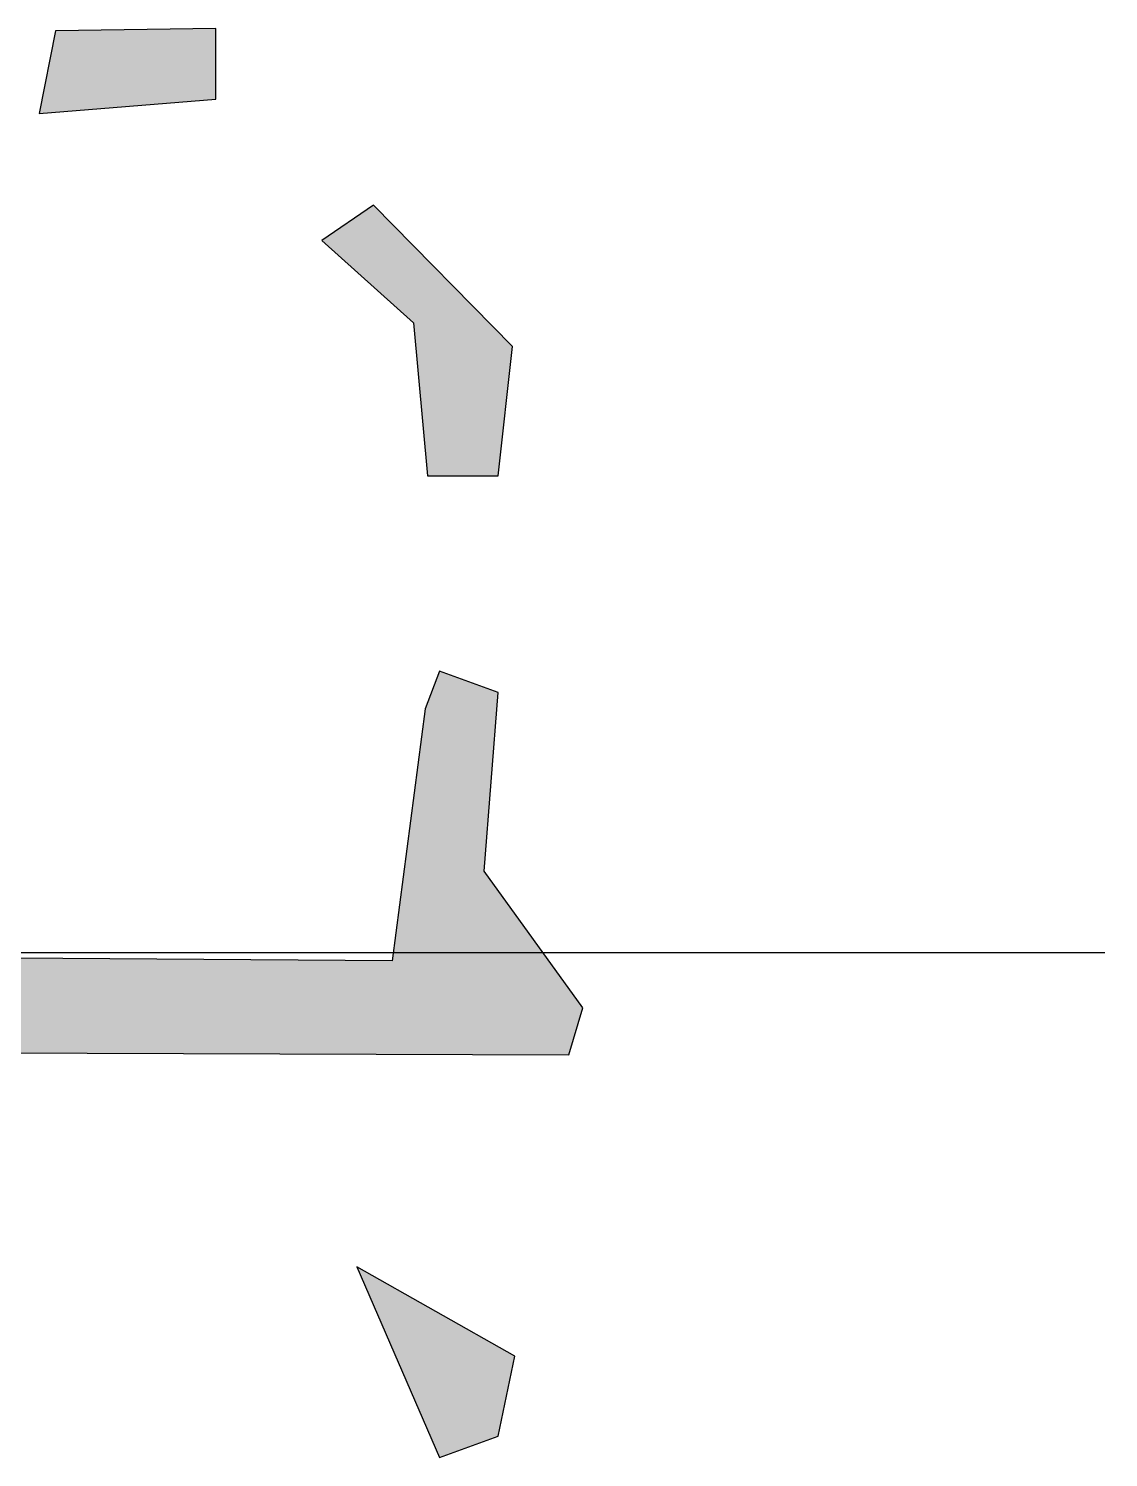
# Model space of a CAD drawing. Header units: millimetres. Extents: x -7200 to 93979, y -9600 to 40920.
# Drawn here: x 4639 to 5804, y 5755 to 7296 of the extents above; entities that cross this region are included whole.
import ezdxf

# ---------------------------------------------------------------- set-up
doc = ezdxf.new("R2010")
doc.units = ezdxf.units.MM
doc.linetypes.add('ОСЕВАЯ', pattern=[2040, 1400, -280, 80, -280])
for name, color, linetype in [('ЗАЛИВКА', 7, 'Continuous'), ('ОСИ', 1, 'ОСЕВАЯ'), ('ПЛАН', 7, 'Continuous')]:
    doc.layers.add(name, color=color, linetype=linetype)

msp = doc.modelspace()

# ---------------------------------------------------------------- hatches: boundary and pattern name
at = {"layer": 'ЗАЛИВКА'}
for points in [[(4668.5, 7293.7), (4650.8, 7204.8), (4841.1, 7220.1), (4841.1, 7296.2)], [(4955.4, 7067.8), (5054.4, 6978.9), (5069.6, 6813.9), (5145.8, 6813.9), (5161, 6953.5), (5011.2, 7105.8)], [(5067.1, 6562.6), (5031.5, 6291), (2848.5, 6306.2), (2828.2, 6247.9), (2884, 6192), (3632.8, 6192), (3681.1, 6105.7), (3767.4, 6194.5), (5221.9, 6189.5), (5237.1, 6240.2), (5130.5, 6387.5), (5145.8, 6580.4), (5082.3, 6603.2)], [(4993.4, 5961), (5082.3, 5755.4), (5145.8, 5778.2), (5163.5, 5864.5)]]:
    msp.add_hatch(color=7, dxfattribs=at).paths.add_polyline_path(points)

# ---------------------------------------------------------------- linework, layer by layer
at = {"layer": 'ОСИ', "linetype": 'ОСЕВАЯ'}
msp.add_line((-5800, 6300), (91300, 6300), dxfattribs=at)
at = {"layer": 'ПЛАН'}
for points in [[(4668.5, 7293.7), (4650.8, 7204.8), (4841.1, 7220.1), (4841.1, 7296.2)], [(4955.4, 7067.8), (5054.4, 6978.9), (5069.6, 6813.9), (5145.8, 6813.9), (5161, 6953.5), (5011.2, 7105.8)], [(5067.1, 6562.6), (5031.5, 6291), (2848.5, 6306.2), (2828.2, 6247.9), (2884, 6192), (3632.8, 6192), (3681.1, 6105.7), (3767.4, 6194.5), (5221.9, 6189.5), (5237.1, 6240.2), (5130.5, 6387.5), (5145.8, 6580.4), (5082.3, 6603.2)], [(4993.4, 5961), (5082.3, 5755.4), (5145.8, 5778.2), (5163.5, 5864.5)]]:
    msp.add_lwpolyline(points, close=True, dxfattribs=at)

doc.saveas('drawing.dxf')
